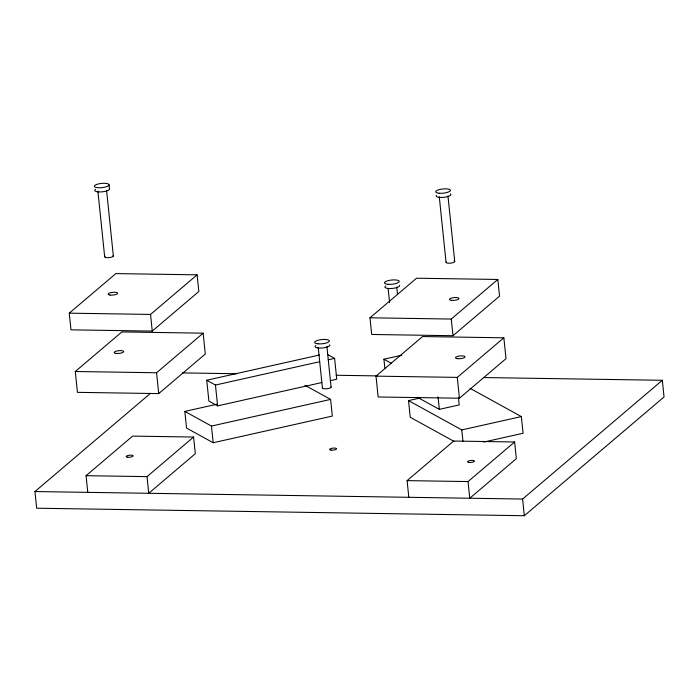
<?xml version="1.0" encoding="UTF-8"?>
<svg xmlns="http://www.w3.org/2000/svg" width="699" height="699" viewBox="0 0 699 699"><rect width="100%" height="100%" fill="white"/><g stroke="black" fill="none" stroke-linecap="round" stroke-linejoin="round"><path stroke-width="1.05" d="M69.262 313.169L115.842 273.589L197.109 274.838L198.839 291.509L152.26 331.09L70.983 329.841L69.262 313.169L150.538 314.428L197.109 274.838M75.291 371.51L121.871 331.929L203.138 333.178L205.296 354.009L158.717 393.598L77.44 392.349L75.291 371.51L156.567 372.759L203.138 333.178M483.411 377.539L662.329 380.291L664.05 396.962L524.32 515.722L36.671 508.217L34.95 491.546L150.556 393.284M87.777 492.358L86.056 475.687L132.635 436.106L193.588 437.041L195.309 453.712L148.738 493.293L147.008 476.631L193.588 437.041M369.981 317.8L416.552 278.211L497.828 279.469L499.549 296.131L452.978 335.721L371.702 334.471L369.981 317.8L451.257 319.05L497.828 279.469M376.01 376.141L422.58 336.551L503.857 337.809L506.015 358.639L459.435 398.229L378.159 396.98L376.01 376.141L457.286 377.39L503.857 337.809M408.819 497.304L407.089 480.632L453.668 441.043L514.621 441.986L516.351 458.649L469.772 498.238L468.05 481.567L514.621 441.986M34.95 491.546L522.599 499.051L662.329 380.291M321.863 382.536L217.616 405.874L208.887 401.069L206.729 380.23L319.487 354.996M206.729 380.23L215.458 385.035L319.705 361.706M328.215 359.802L334.603 358.369L336.752 379.208L330.374 380.632M384.896 368.583L383.926 359.207L401.689 355.232M304.921 385.263L330.61 399.4L332.331 416.071L213.186 442.738L186.554 428.076L184.833 411.405L216.742 404.267M184.833 411.405L211.465 426.067L330.61 399.4M454.001 441.357L410.243 417.268L408.522 400.606L420.221 397.984M417.469 397.32L439.348 409.361L459.208 404.922L458.448 397.626M408.522 400.606L461.786 429.92L521.358 416.587L523.079 433.258L483.725 442.065M182.317 372.899L236.865 373.738M336.14 375.267L377.591 375.905M86.056 475.687L147.008 476.631M407.089 480.632L468.05 481.567M469.99 388.312L521.358 416.587M383.926 359.207L391.536 363.393M327.613 354.524L334.603 358.369M522.599 499.051L524.32 515.722M447.963 195.965L454.743 261.566M439.269 196.664L446.049 262.256M451.257 319.05L452.978 335.721M457.286 377.39L459.435 398.229M461.786 429.92L462.974 441.384M438.055 396.857L439.348 409.361M396.744 287.018L397.513 294.497M388.163 288.783L389.596 302.667M326.896 346.547L331.09 387.15M318.202 347.246L322.405 387.849M215.458 385.035L217.616 405.874M211.465 426.067L213.186 442.738M150.538 314.428L152.26 331.09M156.567 372.759L158.717 393.598M109.079 184.929A7.436 2.123 -5.9 0 1 97.677 187.699A7.436 2.123 -5.9 0 1 98.323 183.942A7.436 2.123 -5.9 0 1 109.079 184.929L109.507 189.097M106.58 190.416L113.352 256.017M97.886 191.115L104.667 256.716M329.745 344.799A7.436 2.123 -5.9 0 1 321.295 348.05A7.436 2.123 -5.9 0 1 315.843 345.489M331.038 386.897A4.369 1.249 -5.9 0 1 326.529 388.775A4.369 1.249 -5.9 0 1 322.545 387.578M399.592 285.262A7.436 2.123 -5.9 0 1 391.143 288.512A7.436 2.123 -5.9 0 1 385.691 285.952M109.42 188.66A7.436 2.123 -5.9 0 1 100.979 191.91A7.436 2.123 -5.9 0 1 95.527 189.35M113.072 255.528A4.369 1.249 -5.9 0 1 108.791 257.643A4.369 1.249 -5.9 0 1 105.13 256.166M450.409 193.815A7.436 2.123 -5.9 0 1 443.909 197.328A7.436 2.123 -5.9 0 1 436.359 195.37M454.044 260.884A4.369 1.249 -5.9 0 1 451.082 263.086A4.369 1.249 -5.9 0 1 446.189 261.985M331.073 450.121A3.495 0.996 -5.9 0 0 336.577 448.889A3.495 0.996 -5.9 0 0 331.693 448.33A3.495 0.996 -5.9 0 0 331.073 450.121M127.62 457.216A3.495 0.996 -5.9 0 0 133.125 455.984A3.495 0.996 -5.9 0 0 128.24 455.425A3.495 0.996 -5.9 0 0 127.62 457.216M468.977 462.467A3.495 0.996 -5.9 0 0 474.481 461.235A3.495 0.996 -5.9 0 0 469.597 460.685A3.495 0.996 -5.9 0 0 468.977 462.467M317.993 343.838A7.436 2.123 -5.9 0 0 329.395 341.068A7.436 2.123 -5.9 0 0 318.639 340.081A7.436 2.123 -5.9 0 0 317.993 343.838M387.84 284.301A7.436 2.123 -5.9 0 0 399.243 281.531A7.436 2.123 -5.9 0 0 388.487 280.544A7.436 2.123 -5.9 0 0 387.84 284.301M439.059 193.239A7.436 2.123 -5.9 0 0 450.462 190.477A7.436 2.123 -5.9 0 0 439.706 189.49A7.436 2.123 -5.9 0 0 439.059 193.239M451.414 300.334A4.806 1.372 -5.9 0 0 458.981 298.639A4.806 1.372 -5.9 0 0 452.27 297.87A4.806 1.372 -5.9 0 0 451.414 300.334M110.058 295.074A4.806 1.372 -5.9 0 0 117.624 293.379A4.806 1.372 -5.9 0 0 110.914 292.619A4.806 1.372 -5.9 0 0 110.058 295.074M457.443 358.666A4.806 1.372 -5.9 0 0 465.01 356.979A4.806 1.372 -5.9 0 0 458.299 356.21A4.806 1.372 -5.9 0 0 457.443 358.666M116.086 353.414A4.806 1.372 -5.9 0 0 123.653 351.719A4.806 1.372 -5.9 0 0 116.943 350.959A4.806 1.372 -5.9 0 0 116.086 353.414"/></g></svg>
